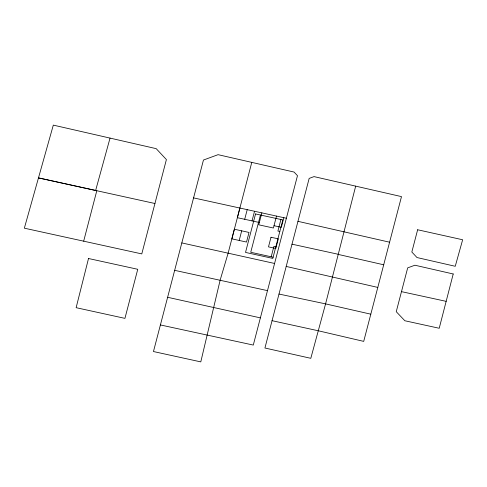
<?xml version="1.0" encoding="UTF-8"?>
<svg xmlns="http://www.w3.org/2000/svg" width="487" height="487" viewBox="0 0 487 487"><rect width="100%" height="100%" fill="white"/><g stroke="black" fill="none" stroke-linecap="round" stroke-linejoin="round"><path stroke-width="0.73" d="M355.68 186.137L325.578 303.876L310.803 358.316L264.928 348.01L309.16 178.406L314.03 176.611L401.495 196.614L363.71 341.381L318.419 330.801L272.038 320.677M83.673 241.175L141.784 253.904L166.402 159.572L156.205 148.657L53.314 125.116L24.35 228.178L83.673 241.175L96.803 190.715L38.485 177.895L154.939 203.505M251.779 162.378L228.111 253.252L220.173 280.025L200.79 361.884L153.46 351.541L203.456 160.034L218.079 154.671L294.069 172.057L297.478 175.691L253.289 345.07L160.393 324.939M260.442 215.011L250.738 252.284L273.116 257.209M239.878 208.071L237.37 217.689L259.352 222.498M239.19 240.45L241.692 230.832M244.699 219.29L247.207 209.672M252.029 220.897L254.531 211.279M261.86 212.88L258.749 224.811L273.402 228.019L276.513 216.094M271.192 256.783L273.895 246.434L275.812 246.854M280.914 219.497L277.907 231.045L279.824 231.465M283.842 217.695L281.334 227.313L274.004 225.712M95.635 190.466L110.038 138.095M278.996 294.051L325.578 303.876L370.802 314.176M174.669 270.334L267.503 290.636M291.993 244.176L338.252 254.281M401.489 291.64L446.171 301.35M193.57 197.886L286.368 218.249M274.583 263.467L181.815 242.922M167.644 297.289L260.393 317.883M389.594 242.203L297.965 221.335M338.203 254.409L383.726 264.794M286.198 266.432L377.809 287.427M88.512 258.512L76.136 307.681L124.934 318.364L137.754 269.293L88.512 258.512M453.214 273.98L439.219 328.262L404.849 320.75L396.248 311.692L407.686 267.868L414.906 265.22L453.214 273.98M234.369 229.231L231.861 238.849L246.513 242.057L249.021 232.439L234.369 229.231M255.547 213.939L245.521 252.424L272.805 258.402L282.831 219.917L255.547 213.939M270.997 237.254L268.489 246.872L275.819 248.473L278.327 238.855L270.997 237.254M417.639 229.761L411.838 252.016L417 257.544L455.248 266.286L462.65 239.762L417.639 229.761"/></g></svg>
